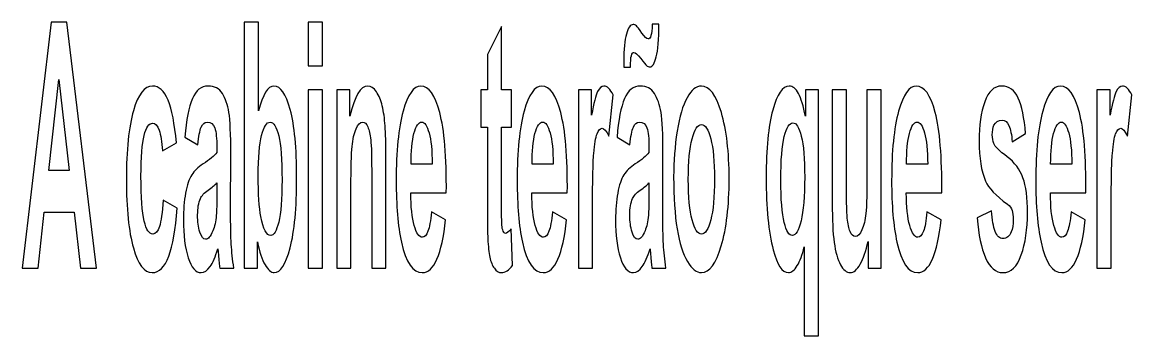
# Model space of a CAD drawing. Header units: millimetres. Extents: x -2444 to 3336, y -980 to 1690.
# Drawn here: x -1775 to -1515.6, y 401.3 to 474.7 of the extents above; entities that cross this region are included whole.
import ezdxf

# ---------------------------------------------------------------- set-up
doc = ezdxf.new("R2010")
doc.units = ezdxf.units.MM
doc.header["$MEASUREMENT"] = 0
doc.layers.add('Camada 1', color=7, linetype='Continuous')

msp = doc.modelspace()

# ---------------------------------------------------------------- linework, layer by layer
at = {"layer": 'Camada 1', "color": 242}
for points, knots in [([(-1757.599, 417.1101), (-1757.599, 417.1101), (-1761.3838, 417.1101), (-1761.3838, 417.1101), (-1761.3838, 417.1101), (-1761.3838, 417.1101), (-1762.8824, 430.2157), (-1762.8824, 430.2157), (-1762.8824, 430.2157), (-1762.8824, 430.2157), (-1769.8419, 430.2157), (-1769.8419, 430.2157), (-1769.8419, 430.2157), (-1769.8419, 430.2157), (-1771.2839, 417.1101), (-1771.2839, 417.1101), (-1771.2839, 417.1101), (-1771.2839, 417.1101), (-1775, 417.1101), (-1775, 417.1101), (-1775, 417.1101), (-1775, 417.1101), (-1768.2626, 474.6784), (-1768.2626, 474.6784), (-1768.2626, 474.6784), (-1768.2626, 474.6784), (-1764.5506, 474.6784), (-1764.5506, 474.6784), (-1764.5506, 474.6784), (-1764.5506, 474.6784), (-1757.599, 417.1101), (-1757.599, 417.1101)], [0, 0, 0, 0, 0.11111111, 0.11111111, 0.11111111, 0.11111111, 0.22222222, 0.22222222, 0.22222222, 0.22222222, 0.33333333, 0.33333333, 0.33333333, 0.33333333, 0.44444444, 0.44444444, 0.44444444, 0.44444444, 0.55555556, 0.55555556, 0.55555556, 0.55555556, 0.66666667, 0.66666667, 0.66666667, 0.66666667, 0.77777778, 0.77777778, 0.77777778, 0.77777778, 1, 1, 1, 1]), ([(-1723.1081, 417.1101), (-1723.1081, 417.1101), (-1723.1081, 474.6784), (-1723.1081, 474.6784), (-1723.1081, 474.6784), (-1723.1081, 474.6784), (-1719.7879, 474.6784), (-1719.7879, 474.6784), (-1719.7879, 474.6784), (-1719.7879, 474.6784), (-1719.7879, 453.9077), (-1719.7879, 453.9077), (-1719.7879, 453.9077), (-1718.7619, 457.7804), (-1717.5501, 459.7235), (-1716.1445, 459.7235), (-1716.1445, 459.7235), (-1714.6136, 459.7235), (-1713.3494, 457.8876), (-1712.3476, 454.2025), (-1712.3476, 454.2025), (-1711.3459, 450.5174), (-1710.845, 445.2242), (-1710.845, 438.323), (-1710.845, 438.323), (-1710.845, 431.194), (-1711.354, 425.6998), (-1712.3759, 421.8405), (-1712.3759, 421.8405), (-1713.3978, 417.9945), (-1714.6419, 416.0649), (-1716.1001, 416.0649), (-1716.1001, 416.0649), (-1716.8191, 416.0649), (-1717.5259, 416.6813), (-1718.2247, 417.9007), (-1718.2247, 417.9007), (-1718.9235, 419.1336), (-1719.5253, 420.9024), (-1720.0302, 423.2341), (-1720.0302, 423.2341), (-1720.0302, 423.2341), (-1720.0302, 417.1101), (-1720.0302, 417.1101), (-1720.0302, 417.1101), (-1720.0302, 417.1101), (-1723.1081, 417.1101), (-1723.1081, 417.1101)], [0, 0, 0, 0, 0.07692308, 0.07692308, 0.07692308, 0.07692308, 0.15384615, 0.15384615, 0.15384615, 0.15384615, 0.23076923, 0.23076923, 0.23076923, 0.23076923, 0.30769231, 0.30769231, 0.30769231, 0.30769231, 0.38461538, 0.38461538, 0.38461538, 0.38461538, 0.46153846, 0.46153846, 0.46153846, 0.46153846, 0.53846154, 0.53846154, 0.53846154, 0.53846154, 0.61538462, 0.61538462, 0.61538462, 0.61538462, 0.69230769, 0.69230769, 0.69230769, 0.69230769, 0.76923077, 0.76923077, 0.76923077, 0.76923077, 0.84615385, 0.84615385, 0.84615385, 0.84615385, 1, 1, 1, 1]), ([(-1708.1589, 464.4672), (-1708.1589, 464.4672), (-1708.1589, 474.6784), (-1708.1589, 474.6784), (-1708.1589, 474.6784), (-1708.1589, 474.6784), (-1704.8387, 474.6784), (-1704.8387, 474.6784), (-1704.8387, 474.6784), (-1704.8387, 474.6784), (-1704.8387, 464.4672), (-1704.8387, 464.4672), (-1704.8387, 464.4672), (-1704.8387, 464.4672), (-1708.1589, 464.4672), (-1708.1589, 464.4672)], [0, 0, 0, 0, 0.2, 0.2, 0.2, 0.2, 0.4, 0.4, 0.4, 0.4, 0.6, 0.6, 0.6, 0.6, 1, 1, 1, 1]), ([(-1660.6658, 458.839), (-1660.6658, 458.839), (-1660.6658, 450.0752), (-1660.6658, 450.0752), (-1660.6658, 450.0752), (-1660.6658, 450.0752), (-1662.9439, 450.0752), (-1662.9439, 450.0752), (-1662.9439, 450.0752), (-1662.9439, 450.0752), (-1662.9439, 433.1772), (-1662.9439, 433.1772), (-1662.9439, 433.1772), (-1662.9439, 429.7467), (-1662.9237, 427.75), (-1662.8792, 427.1872), (-1662.8792, 427.1872), (-1662.8348, 426.6244), (-1662.7379, 426.1554), (-1662.5803, 425.7802), (-1662.5803, 425.7802), (-1662.4269, 425.4184), (-1662.2411, 425.2308), (-1662.0189, 425.2308), (-1662.0189, 425.2308), (-1661.7079, 425.2308), (-1661.2636, 425.5792), (-1660.6779, 426.2894), (-1660.6779, 426.2894), (-1660.6779, 426.2894), (-1660.3992, 417.7131), (-1660.3992, 417.7131), (-1660.3992, 417.7131), (-1661.1707, 416.6143), (-1662.0431, 416.0649), (-1663.0206, 416.0649), (-1663.0206, 416.0649), (-1663.6184, 416.0649), (-1664.1557, 416.3999), (-1664.6363, 417.0699), (-1664.6363, 417.0699), (-1665.117, 417.7399), (-1665.4684, 418.6109), (-1665.6905, 419.6696), (-1665.6905, 419.6696), (-1665.9168, 420.7416), (-1666.0702, 422.1755), (-1666.1591, 423.9979), (-1666.1591, 423.9979), (-1666.2278, 425.2844), (-1666.2641, 427.884), (-1666.2641, 431.8104), (-1666.2641, 431.8104), (-1666.2641, 431.8104), (-1666.2641, 450.0752), (-1666.2641, 450.0752), (-1666.2641, 450.0752), (-1666.2641, 450.0752), (-1667.791, 450.0752), (-1667.791, 450.0752), (-1667.791, 450.0752), (-1667.791, 450.0752), (-1667.791, 458.839), (-1667.791, 458.839), (-1667.791, 458.839), (-1667.791, 458.839), (-1666.2641, 458.839), (-1666.2641, 458.839), (-1666.2641, 458.839), (-1666.2641, 458.839), (-1666.2641, 467.1205), (-1666.2641, 467.1205), (-1666.2641, 467.1205), (-1666.2641, 467.1205), (-1662.9439, 473.6331), (-1662.9439, 473.6331), (-1662.9439, 473.6331), (-1662.9439, 473.6331), (-1662.9439, 458.839), (-1662.9439, 458.839), (-1662.9439, 458.839), (-1662.9439, 458.839), (-1660.6658, 458.839), (-1660.6658, 458.839)], [0, 0, 0, 0, 0.04545455, 0.04545455, 0.04545455, 0.04545455, 0.09090909, 0.09090909, 0.09090909, 0.09090909, 0.13636364, 0.13636364, 0.13636364, 0.13636364, 0.18181818, 0.18181818, 0.18181818, 0.18181818, 0.22727273, 0.22727273, 0.22727273, 0.22727273, 0.27272727, 0.27272727, 0.27272727, 0.27272727, 0.31818182, 0.31818182, 0.31818182, 0.31818182, 0.36363636, 0.36363636, 0.36363636, 0.36363636, 0.40909091, 0.40909091, 0.40909091, 0.40909091, 0.45454545, 0.45454545, 0.45454545, 0.45454545, 0.5, 0.5, 0.5, 0.5, 0.54545455, 0.54545455, 0.54545455, 0.54545455, 0.59090909, 0.59090909, 0.59090909, 0.59090909, 0.63636364, 0.63636364, 0.63636364, 0.63636364, 0.68181818, 0.68181818, 0.68181818, 0.68181818, 0.72727273, 0.72727273, 0.72727273, 0.72727273, 0.77272727, 0.77272727, 0.77272727, 0.77272727, 0.81818182, 0.81818182, 0.81818182, 0.81818182, 0.86363636, 0.86363636, 0.86363636, 0.86363636, 0.90909091, 0.90909091, 0.90909091, 0.90909091, 1, 1, 1, 1]), ([(-1632.8355, 464.1456), (-1632.8355, 464.1456), (-1634.3623, 464.1456), (-1634.3623, 464.1456), (-1634.3623, 464.1456), (-1634.3704, 464.7486), (-1634.3744, 465.2177), (-1634.3744, 465.5527), (-1634.3744, 465.5527), (-1634.3744, 468.2998), (-1634.1725, 470.417), (-1633.7685, 471.8911), (-1633.7685, 471.8911), (-1633.3687, 473.3785), (-1632.8476, 474.1155), (-1632.2175, 474.1155), (-1632.2175, 474.1155), (-1631.9388, 474.1155), (-1631.6843, 474.0217), (-1631.446, 473.8207), (-1631.446, 473.8207), (-1631.2077, 473.6197), (-1630.7755, 473.0569), (-1630.1494, 472.1323), (-1630.1494, 472.1323), (-1629.5193, 471.2076), (-1629.0305, 470.7386), (-1628.6711, 470.7386), (-1628.6711, 470.7386), (-1628.4206, 470.7386), (-1628.2106, 471.0066), (-1628.0409, 471.5293), (-1628.0409, 471.5293), (-1627.8673, 472.0653), (-1627.7622, 472.9497), (-1627.7138, 474.1959), (-1627.7138, 474.1959), (-1627.7138, 474.1959), (-1626.1869, 474.1959), (-1626.1869, 474.1959), (-1626.1869, 474.1959), (-1626.195, 470.618), (-1626.3929, 468.0719), (-1626.7807, 466.5309), (-1626.7807, 466.5309), (-1627.1725, 464.9898), (-1627.6734, 464.226), (-1628.2873, 464.226), (-1628.2873, 464.226), (-1628.558, 464.226), (-1628.8205, 464.3198), (-1629.079, 464.5074), (-1629.079, 464.5074), (-1629.2608, 464.6682), (-1629.7132, 465.2311), (-1630.4362, 466.1825), (-1630.4362, 466.1825), (-1631.1633, 467.1339), (-1631.6884, 467.6029), (-1632.0196, 467.6029), (-1632.0196, 467.6029), (-1632.2741, 467.6029), (-1632.4679, 467.3483), (-1632.6093, 466.8257), (-1632.6093, 466.8257), (-1632.7547, 466.3165), (-1632.8274, 465.4187), (-1632.8355, 464.1456)], [0, 0, 0, 0, 0.05555556, 0.05555556, 0.05555556, 0.05555556, 0.11111111, 0.11111111, 0.11111111, 0.11111111, 0.16666667, 0.16666667, 0.16666667, 0.16666667, 0.22222222, 0.22222222, 0.22222222, 0.22222222, 0.27777778, 0.27777778, 0.27777778, 0.27777778, 0.33333333, 0.33333333, 0.33333333, 0.33333333, 0.38888889, 0.38888889, 0.38888889, 0.38888889, 0.44444444, 0.44444444, 0.44444444, 0.44444444, 0.5, 0.5, 0.5, 0.5, 0.55555556, 0.55555556, 0.55555556, 0.55555556, 0.61111111, 0.61111111, 0.61111111, 0.61111111, 0.66666667, 0.66666667, 0.66666667, 0.66666667, 0.72222222, 0.72222222, 0.72222222, 0.72222222, 0.77777778, 0.77777778, 0.77777778, 0.77777778, 0.83333333, 0.83333333, 0.83333333, 0.83333333, 0.88888889, 0.88888889, 0.88888889, 0.88888889, 1, 1, 1, 1]), ([(-1764.0214, 439.9444), (-1764.0214, 439.9444), (-1766.4328, 461.2511), (-1766.4328, 461.2511), (-1766.4328, 461.2511), (-1766.4328, 461.2511), (-1768.7756, 439.9444), (-1768.7756, 439.9444), (-1768.7756, 439.9444), (-1768.7756, 439.9444), (-1764.0214, 439.9444), (-1764.0214, 439.9444)], [0, 0, 0, 0, 0.25, 0.25, 0.25, 0.25, 0.5, 0.5, 0.5, 0.5, 1, 1, 1, 1]), ([(-1738.9661, 446.457), (-1738.9661, 446.457), (-1742.2379, 444.5274), (-1742.2379, 444.5274), (-1742.2379, 444.5274), (-1742.3469, 446.6849), (-1742.5974, 448.3063), (-1742.9892, 449.4051), (-1742.9892, 449.4051), (-1743.381, 450.4906), (-1743.8859, 451.04), (-1744.5079, 451.04), (-1744.5079, 451.04), (-1745.3359, 451.04), (-1745.9984, 450.0886), (-1746.4912, 448.1857), (-1746.4912, 448.1857), (-1746.984, 446.2828), (-1747.2303, 443.1069), (-1747.2303, 438.6446), (-1747.2303, 438.6446), (-1747.2303, 433.6864), (-1746.9799, 430.1889), (-1746.479, 428.1387), (-1746.479, 428.1387), (-1745.9782, 426.0884), (-1745.3077, 425.07), (-1744.4675, 425.07), (-1744.4675, 425.07), (-1743.8374, 425.07), (-1743.3204, 425.673), (-1742.9205, 426.8656), (-1742.9205, 426.8656), (-1742.5166, 428.0583), (-1742.2338, 430.1085), (-1742.0682, 433.0298), (-1742.0682, 433.0298), (-1742.0682, 433.0298), (-1738.7964, 431.1806), (-1738.7964, 431.1806), (-1738.7964, 431.1806), (-1739.1358, 426.1956), (-1739.7861, 422.4301), (-1740.7474, 419.884), (-1740.7474, 419.884), (-1741.7087, 417.3379), (-1742.9973, 416.0649), (-1744.617, 416.0649), (-1744.617, 416.0649), (-1746.4508, 416.0649), (-1747.917, 417.9945), (-1749.0076, 421.8405), (-1749.0076, 421.8405), (-1750.1022, 425.6998), (-1750.6475, 431.0332), (-1750.6475, 437.854), (-1750.6475, 437.854), (-1750.6475, 444.7552), (-1750.0982, 450.1154), (-1749.0036, 453.9613), (-1749.0036, 453.9613), (-1747.9089, 457.8072), (-1746.4265, 459.7235), (-1744.5564, 459.7235), (-1744.5564, 459.7235), (-1743.0296, 459.7235), (-1741.8137, 458.6246), (-1740.909, 456.4404), (-1740.909, 456.4404), (-1740.0082, 454.2561), (-1739.3619, 450.9328), (-1738.9661, 446.457)], [0, 0, 0, 0, 0.05263158, 0.05263158, 0.05263158, 0.05263158, 0.10526316, 0.10526316, 0.10526316, 0.10526316, 0.15789474, 0.15789474, 0.15789474, 0.15789474, 0.21052632, 0.21052632, 0.21052632, 0.21052632, 0.26315789, 0.26315789, 0.26315789, 0.26315789, 0.31578947, 0.31578947, 0.31578947, 0.31578947, 0.36842105, 0.36842105, 0.36842105, 0.36842105, 0.42105263, 0.42105263, 0.42105263, 0.42105263, 0.47368421, 0.47368421, 0.47368421, 0.47368421, 0.52631579, 0.52631579, 0.52631579, 0.52631579, 0.57894737, 0.57894737, 0.57894737, 0.57894737, 0.63157895, 0.63157895, 0.63157895, 0.63157895, 0.68421053, 0.68421053, 0.68421053, 0.68421053, 0.73684211, 0.73684211, 0.73684211, 0.73684211, 0.78947368, 0.78947368, 0.78947368, 0.78947368, 0.84210526, 0.84210526, 0.84210526, 0.84210526, 0.89473684, 0.89473684, 0.89473684, 0.89473684, 1, 1, 1, 1]), ([(-1733.9696, 445.9746), (-1733.9696, 445.9746), (-1736.9748, 447.7435), (-1736.9748, 447.7435), (-1736.9748, 447.7435), (-1736.6355, 451.8172), (-1736.0498, 454.8323), (-1735.2218, 456.7888), (-1735.2218, 456.7888), (-1734.3937, 458.7452), (-1733.1618, 459.7235), (-1731.5299, 459.7235), (-1731.5299, 459.7235), (-1730.0475, 459.7235), (-1728.9408, 459.1473), (-1728.2137, 457.9814), (-1728.2137, 457.9814), (-1727.4907, 456.8156), (-1726.9777, 455.3415), (-1726.6828, 453.5459), (-1726.6828, 453.5459), (-1726.388, 451.7502), (-1726.2385, 448.4671), (-1726.2385, 443.6698), (-1726.2385, 443.6698), (-1726.2385, 443.6698), (-1726.287, 430.8053), (-1726.287, 430.8053), (-1726.287, 430.8053), (-1726.287, 427.147), (-1726.2345, 424.4401), (-1726.1294, 422.6981), (-1726.1294, 422.6981), (-1726.0244, 420.956), (-1725.8265, 419.0934), (-1725.5357, 417.1101), (-1725.5357, 417.1101), (-1725.5357, 417.1101), (-1728.8317, 417.1101), (-1728.8317, 417.1101), (-1728.8317, 417.1101), (-1728.9165, 417.8337), (-1729.0256, 418.9058), (-1729.1508, 420.3262), (-1729.1508, 420.3262), (-1729.2033, 420.9828), (-1729.2437, 421.4116), (-1729.2679, 421.6126), (-1729.2679, 421.6126), (-1729.8334, 419.7634), (-1730.4393, 418.3831), (-1731.0856, 417.4585), (-1731.0856, 417.4585), (-1731.7319, 416.5339), (-1732.4185, 416.0649), (-1733.1496, 416.0649), (-1733.1496, 416.0649), (-1734.4381, 416.0649), (-1735.456, 417.2307), (-1736.1992, 419.5624), (-1736.1992, 419.5624), (-1736.9425, 421.8807), (-1737.3141, 424.8287), (-1737.3141, 428.3933), (-1737.3141, 428.3933), (-1737.3141, 430.7383), (-1737.1444, 432.8422), (-1736.8051, 434.6915), (-1736.8051, 434.6915), (-1736.4658, 436.5273), (-1735.9933, 437.9478), (-1735.3793, 438.926), (-1735.3793, 438.926), (-1734.7693, 439.9042), (-1733.8888, 440.7619), (-1732.7376, 441.4989), (-1732.7376, 441.4989), (-1731.1865, 442.4637), (-1730.1081, 443.3749), (-1729.5103, 444.2058), (-1729.5103, 444.2058), (-1729.5103, 444.2058), (-1729.5103, 445.318), (-1729.5103, 445.318), (-1729.5103, 445.318), (-1729.5103, 447.4621), (-1729.6678, 448.9897), (-1729.9829, 449.9144), (-1729.9829, 449.9144), (-1730.302, 450.8256), (-1730.8998, 451.2812), (-1731.7763, 451.2812), (-1731.7763, 451.2812), (-1732.3701, 451.2812), (-1732.8305, 450.8926), (-1733.1618, 450.102), (-1733.1618, 450.102), (-1733.497, 449.3247), (-1733.7636, 447.9445), (-1733.9696, 445.9746)], [0, 0, 0, 0, 0.03846154, 0.03846154, 0.03846154, 0.03846154, 0.07692308, 0.07692308, 0.07692308, 0.07692308, 0.11538462, 0.11538462, 0.11538462, 0.11538462, 0.15384615, 0.15384615, 0.15384615, 0.15384615, 0.19230769, 0.19230769, 0.19230769, 0.19230769, 0.23076923, 0.23076923, 0.23076923, 0.23076923, 0.26923077, 0.26923077, 0.26923077, 0.26923077, 0.30769231, 0.30769231, 0.30769231, 0.30769231, 0.34615385, 0.34615385, 0.34615385, 0.34615385, 0.38461538, 0.38461538, 0.38461538, 0.38461538, 0.42307692, 0.42307692, 0.42307692, 0.42307692, 0.46153846, 0.46153846, 0.46153846, 0.46153846, 0.5, 0.5, 0.5, 0.5, 0.53846154, 0.53846154, 0.53846154, 0.53846154, 0.57692308, 0.57692308, 0.57692308, 0.57692308, 0.61538462, 0.61538462, 0.61538462, 0.61538462, 0.65384615, 0.65384615, 0.65384615, 0.65384615, 0.69230769, 0.69230769, 0.69230769, 0.69230769, 0.73076923, 0.73076923, 0.73076923, 0.73076923, 0.76923077, 0.76923077, 0.76923077, 0.76923077, 0.80769231, 0.80769231, 0.80769231, 0.80769231, 0.84615385, 0.84615385, 0.84615385, 0.84615385, 0.88461538, 0.88461538, 0.88461538, 0.88461538, 0.92307692, 0.92307692, 0.92307692, 0.92307692, 1, 1, 1, 1]), ([(-1689.9865, 417.1101), (-1689.9865, 417.1101), (-1693.3067, 417.1101), (-1693.3067, 417.1101), (-1693.3067, 417.1101), (-1693.3067, 417.1101), (-1693.3067, 438.3766), (-1693.3067, 438.3766), (-1693.3067, 438.3766), (-1693.3067, 442.8791), (-1693.3794, 445.787), (-1693.5208, 447.1003), (-1693.5208, 447.1003), (-1693.6662, 448.4269), (-1693.8964, 449.4453), (-1694.2196, 450.1824), (-1694.2196, 450.1824), (-1694.5427, 450.9194), (-1694.9305, 451.2812), (-1695.3829, 451.2812), (-1695.3829, 451.2812), (-1695.9645, 451.2812), (-1696.4856, 450.7586), (-1696.9461, 449.7134), (-1696.9461, 449.7134), (-1697.4106, 448.6681), (-1697.7256, 447.2745), (-1697.8953, 445.5592), (-1697.8953, 445.5592), (-1698.069, 443.8306), (-1698.1538, 440.6413), (-1698.1538, 435.9779), (-1698.1538, 435.9779), (-1698.1538, 435.9779), (-1698.1538, 417.1101), (-1698.1538, 417.1101), (-1698.1538, 417.1101), (-1698.1538, 417.1101), (-1701.474, 417.1101), (-1701.474, 417.1101), (-1701.474, 417.1101), (-1701.474, 417.1101), (-1701.474, 458.839), (-1701.474, 458.839), (-1701.474, 458.839), (-1701.474, 458.839), (-1698.3961, 458.839), (-1698.3961, 458.839), (-1698.3961, 458.839), (-1698.3961, 458.839), (-1698.3961, 452.7151), (-1698.3961, 452.7151), (-1698.3961, 452.7151), (-1697.2934, 457.3918), (-1695.908, 459.7235), (-1694.2317, 459.7235), (-1694.2317, 459.7235), (-1693.4966, 459.7235), (-1692.822, 459.2813), (-1692.2121, 458.4102), (-1692.2121, 458.4102), (-1691.5981, 457.5258), (-1691.1377, 456.4136), (-1690.8266, 455.0601), (-1690.8266, 455.0601), (-1690.5116, 453.6933), (-1690.2935, 452.1522), (-1690.1723, 450.4236), (-1690.1723, 450.4236), (-1690.0471, 448.6949), (-1689.9865, 446.2292), (-1689.9865, 443.0131), (-1689.9865, 443.0131), (-1689.9865, 443.0131), (-1689.9865, 417.1101), (-1689.9865, 417.1101)], [0, 0, 0, 0, 0.05, 0.05, 0.05, 0.05, 0.1, 0.1, 0.1, 0.1, 0.15, 0.15, 0.15, 0.15, 0.2, 0.2, 0.2, 0.2, 0.25, 0.25, 0.25, 0.25, 0.3, 0.3, 0.3, 0.3, 0.35, 0.35, 0.35, 0.35, 0.4, 0.4, 0.4, 0.4, 0.45, 0.45, 0.45, 0.45, 0.5, 0.5, 0.5, 0.5, 0.55, 0.55, 0.55, 0.55, 0.6, 0.6, 0.6, 0.6, 0.65, 0.65, 0.65, 0.65, 0.7, 0.7, 0.7, 0.7, 0.75, 0.75, 0.75, 0.75, 0.8, 0.8, 0.8, 0.8, 0.85, 0.85, 0.85, 0.85, 0.9, 0.9, 0.9, 0.9, 1, 1, 1, 1]), ([(-1679.3512, 430.2961), (-1679.3512, 430.2961), (-1676.031, 428.4469), (-1676.031, 428.4469), (-1676.031, 428.4469), (-1676.4551, 424.4133), (-1677.1296, 421.3446), (-1678.0465, 419.2274), (-1678.0465, 419.2274), (-1678.9675, 417.1235), (-1680.1186, 416.0649), (-1681.496, 416.0649), (-1681.496, 416.0649), (-1683.6812, 416.0649), (-1685.301, 418.4367), (-1686.3471, 423.1805), (-1686.3471, 423.1805), (-1687.1752, 426.9862), (-1687.5912, 431.7836), (-1687.5912, 437.586), (-1687.5912, 437.586), (-1687.5912, 444.5006), (-1687.0459, 449.9278), (-1685.9594, 453.8407), (-1685.9594, 453.8407), (-1684.8728, 457.767), (-1683.4954, 459.7235), (-1681.8313, 459.7235), (-1681.8313, 459.7235), (-1679.9652, 459.7235), (-1678.4908, 457.6732), (-1677.4083, 453.5727), (-1677.4083, 453.5727), (-1676.3298, 449.4721), (-1675.8128, 443.1873), (-1675.8613, 434.7183), (-1675.8613, 434.7183), (-1675.8613, 434.7183), (-1684.174, 434.7183), (-1684.174, 434.7183), (-1684.174, 434.7183), (-1684.1498, 431.4486), (-1683.8832, 428.9025), (-1683.3702, 427.08), (-1683.3702, 427.08), (-1682.8613, 425.2576), (-1682.2231, 424.3463), (-1681.4637, 424.3463), (-1681.4637, 424.3463), (-1680.9426, 424.3463), (-1680.5064, 424.8153), (-1680.155, 425.7534), (-1680.155, 425.7534), (-1679.7996, 426.6914), (-1679.533, 428.2057), (-1679.3512, 430.2961)], [0, 0, 0, 0, 0.06666667, 0.06666667, 0.06666667, 0.06666667, 0.13333333, 0.13333333, 0.13333333, 0.13333333, 0.2, 0.2, 0.2, 0.2, 0.26666667, 0.26666667, 0.26666667, 0.26666667, 0.33333333, 0.33333333, 0.33333333, 0.33333333, 0.4, 0.4, 0.4, 0.4, 0.46666667, 0.46666667, 0.46666667, 0.46666667, 0.53333333, 0.53333333, 0.53333333, 0.53333333, 0.6, 0.6, 0.6, 0.6, 0.66666667, 0.66666667, 0.66666667, 0.66666667, 0.73333333, 0.73333333, 0.73333333, 0.73333333, 0.8, 0.8, 0.8, 0.8, 0.86666667, 0.86666667, 0.86666667, 0.86666667, 1, 1, 1, 1]), ([(-1651.0685, 430.2961), (-1651.0685, 430.2961), (-1647.7483, 428.4469), (-1647.7483, 428.4469), (-1647.7483, 428.4469), (-1648.1724, 424.4133), (-1648.847, 421.3446), (-1649.7639, 419.2274), (-1649.7639, 419.2274), (-1650.6848, 417.1235), (-1651.836, 416.0649), (-1653.2134, 416.0649), (-1653.2134, 416.0649), (-1655.3986, 416.0649), (-1657.0183, 418.4367), (-1658.0645, 423.1805), (-1658.0645, 423.1805), (-1658.8925, 426.9862), (-1659.3086, 431.7836), (-1659.3086, 437.586), (-1659.3086, 437.586), (-1659.3086, 444.5006), (-1658.7633, 449.9278), (-1657.6767, 453.8407), (-1657.6767, 453.8407), (-1656.5902, 457.767), (-1655.2128, 459.7235), (-1653.5486, 459.7235), (-1653.5486, 459.7235), (-1651.6825, 459.7235), (-1650.2082, 457.6732), (-1649.1257, 453.5727), (-1649.1257, 453.5727), (-1648.0472, 449.4721), (-1647.5302, 443.1873), (-1647.5787, 434.7183), (-1647.5787, 434.7183), (-1647.5787, 434.7183), (-1655.8914, 434.7183), (-1655.8914, 434.7183), (-1655.8914, 434.7183), (-1655.8671, 431.4486), (-1655.6006, 428.9025), (-1655.0876, 427.08), (-1655.0876, 427.08), (-1654.5786, 425.2576), (-1653.9404, 424.3463), (-1653.1811, 424.3463), (-1653.1811, 424.3463), (-1652.66, 424.3463), (-1652.2238, 424.8153), (-1651.8723, 425.7534), (-1651.8723, 425.7534), (-1651.5169, 426.6914), (-1651.2503, 428.2057), (-1651.0685, 430.2961)], [0, 0, 0, 0, 0.06666667, 0.06666667, 0.06666667, 0.06666667, 0.13333333, 0.13333333, 0.13333333, 0.13333333, 0.2, 0.2, 0.2, 0.2, 0.26666667, 0.26666667, 0.26666667, 0.26666667, 0.33333333, 0.33333333, 0.33333333, 0.33333333, 0.4, 0.4, 0.4, 0.4, 0.46666667, 0.46666667, 0.46666667, 0.46666667, 0.53333333, 0.53333333, 0.53333333, 0.53333333, 0.6, 0.6, 0.6, 0.6, 0.66666667, 0.66666667, 0.66666667, 0.66666667, 0.73333333, 0.73333333, 0.73333333, 0.73333333, 0.8, 0.8, 0.8, 0.8, 0.86666667, 0.86666667, 0.86666667, 0.86666667, 1, 1, 1, 1]), ([(-1641.6854, 417.1101), (-1641.6854, 417.1101), (-1645.0057, 417.1101), (-1645.0057, 417.1101), (-1645.0057, 417.1101), (-1645.0057, 417.1101), (-1645.0057, 458.839), (-1645.0057, 458.839), (-1645.0057, 458.839), (-1645.0057, 458.839), (-1641.9278, 458.839), (-1641.9278, 458.839), (-1641.9278, 458.839), (-1641.9278, 458.839), (-1641.9278, 452.9161), (-1641.9278, 452.9161), (-1641.9278, 452.9161), (-1641.3986, 455.7167), (-1640.922, 457.5526), (-1640.4979, 458.4236), (-1640.4979, 458.4236), (-1640.0738, 459.2947), (-1639.5931, 459.7235), (-1639.0559, 459.7235), (-1639.0559, 459.7235), (-1638.2965, 459.7235), (-1637.5654, 459.0267), (-1636.8626, 457.6464), (-1636.8626, 457.6464), (-1636.8626, 457.6464), (-1637.8926, 448.0249), (-1637.8926, 448.0249), (-1637.8926, 448.0249), (-1638.4541, 449.2309), (-1638.9751, 449.834), (-1639.4558, 449.834), (-1639.4558, 449.834), (-1639.9243, 449.834), (-1640.3202, 449.4051), (-1640.6433, 448.5609), (-1640.6433, 448.5609), (-1640.9665, 447.7033), (-1641.2209, 446.1756), (-1641.4067, 443.9512), (-1641.4067, 443.9512), (-1641.5925, 441.7267), (-1641.6854, 437.0633), (-1641.6854, 429.9745), (-1641.6854, 429.9745), (-1641.6854, 429.9745), (-1641.6854, 417.1101), (-1641.6854, 417.1101)], [0, 0, 0, 0, 0.07142857, 0.07142857, 0.07142857, 0.07142857, 0.14285714, 0.14285714, 0.14285714, 0.14285714, 0.21428571, 0.21428571, 0.21428571, 0.21428571, 0.28571429, 0.28571429, 0.28571429, 0.28571429, 0.35714286, 0.35714286, 0.35714286, 0.35714286, 0.42857143, 0.42857143, 0.42857143, 0.42857143, 0.5, 0.5, 0.5, 0.5, 0.57142857, 0.57142857, 0.57142857, 0.57142857, 0.64285714, 0.64285714, 0.64285714, 0.64285714, 0.71428571, 0.71428571, 0.71428571, 0.71428571, 0.78571429, 0.78571429, 0.78571429, 0.78571429, 0.85714286, 0.85714286, 0.85714286, 0.85714286, 1, 1, 1, 1]), ([(-1632.9567, 445.9746), (-1632.9567, 445.9746), (-1635.9619, 447.7435), (-1635.9619, 447.7435), (-1635.9619, 447.7435), (-1635.6226, 451.8172), (-1635.0369, 454.8323), (-1634.2088, 456.7888), (-1634.2088, 456.7888), (-1633.3808, 458.7452), (-1632.1488, 459.7235), (-1630.517, 459.7235), (-1630.517, 459.7235), (-1629.0346, 459.7235), (-1627.9278, 459.1473), (-1627.2008, 457.9814), (-1627.2008, 457.9814), (-1626.4778, 456.8156), (-1625.9648, 455.3415), (-1625.6699, 453.5459), (-1625.6699, 453.5459), (-1625.375, 451.7502), (-1625.2256, 448.4671), (-1625.2256, 443.6698), (-1625.2256, 443.6698), (-1625.2256, 443.6698), (-1625.2741, 430.8053), (-1625.2741, 430.8053), (-1625.2741, 430.8053), (-1625.2741, 427.147), (-1625.2216, 424.4401), (-1625.1165, 422.6981), (-1625.1165, 422.6981), (-1625.0115, 420.956), (-1624.8136, 419.0934), (-1624.5228, 417.1101), (-1624.5228, 417.1101), (-1624.5228, 417.1101), (-1627.8188, 417.1101), (-1627.8188, 417.1101), (-1627.8188, 417.1101), (-1627.9036, 417.8337), (-1628.0127, 418.9058), (-1628.1379, 420.3262), (-1628.1379, 420.3262), (-1628.1904, 420.9828), (-1628.2308, 421.4116), (-1628.255, 421.6126), (-1628.255, 421.6126), (-1628.8205, 419.7634), (-1629.4264, 418.3831), (-1630.0727, 417.4585), (-1630.0727, 417.4585), (-1630.7189, 416.5339), (-1631.4056, 416.0649), (-1632.1367, 416.0649), (-1632.1367, 416.0649), (-1633.4252, 416.0649), (-1634.4431, 417.2307), (-1635.1863, 419.5624), (-1635.1863, 419.5624), (-1635.9296, 421.8807), (-1636.3012, 424.8287), (-1636.3012, 428.3933), (-1636.3012, 428.3933), (-1636.3012, 430.7383), (-1636.1315, 432.8422), (-1635.7922, 434.6915), (-1635.7922, 434.6915), (-1635.4529, 436.5273), (-1634.9803, 437.9478), (-1634.3664, 438.926), (-1634.3664, 438.926), (-1633.7564, 439.9042), (-1632.8759, 440.7619), (-1631.7247, 441.4989), (-1631.7247, 441.4989), (-1630.1736, 442.4637), (-1629.0952, 443.3749), (-1628.4974, 444.2058), (-1628.4974, 444.2058), (-1628.4974, 444.2058), (-1628.4974, 445.318), (-1628.4974, 445.318), (-1628.4974, 445.318), (-1628.4974, 447.4621), (-1628.6549, 448.9897), (-1628.97, 449.9144), (-1628.97, 449.9144), (-1629.2891, 450.8256), (-1629.8869, 451.2812), (-1630.7634, 451.2812), (-1630.7634, 451.2812), (-1631.3571, 451.2812), (-1631.8176, 450.8926), (-1632.1488, 450.102), (-1632.1488, 450.102), (-1632.4841, 449.3247), (-1632.7507, 447.9445), (-1632.9567, 445.9746)], [0, 0, 0, 0, 0.03846154, 0.03846154, 0.03846154, 0.03846154, 0.07692308, 0.07692308, 0.07692308, 0.07692308, 0.11538462, 0.11538462, 0.11538462, 0.11538462, 0.15384615, 0.15384615, 0.15384615, 0.15384615, 0.19230769, 0.19230769, 0.19230769, 0.19230769, 0.23076923, 0.23076923, 0.23076923, 0.23076923, 0.26923077, 0.26923077, 0.26923077, 0.26923077, 0.30769231, 0.30769231, 0.30769231, 0.30769231, 0.34615385, 0.34615385, 0.34615385, 0.34615385, 0.38461538, 0.38461538, 0.38461538, 0.38461538, 0.42307692, 0.42307692, 0.42307692, 0.42307692, 0.46153846, 0.46153846, 0.46153846, 0.46153846, 0.5, 0.5, 0.5, 0.5, 0.53846154, 0.53846154, 0.53846154, 0.53846154, 0.57692308, 0.57692308, 0.57692308, 0.57692308, 0.61538462, 0.61538462, 0.61538462, 0.61538462, 0.65384615, 0.65384615, 0.65384615, 0.65384615, 0.69230769, 0.69230769, 0.69230769, 0.69230769, 0.73076923, 0.73076923, 0.73076923, 0.73076923, 0.76923077, 0.76923077, 0.76923077, 0.76923077, 0.80769231, 0.80769231, 0.80769231, 0.80769231, 0.84615385, 0.84615385, 0.84615385, 0.84615385, 0.88461538, 0.88461538, 0.88461538, 0.88461538, 0.92307692, 0.92307692, 0.92307692, 0.92307692, 1, 1, 1, 1]), ([(-1622.7253, 438.4838), (-1622.7253, 442.1555), (-1622.4547, 445.7066), (-1621.9094, 449.1371), (-1621.9094, 449.1371), (-1621.3641, 452.581), (-1620.5926, 455.1941), (-1619.5949, 457.0032), (-1619.5949, 457.0032), (-1618.5973, 458.8122), (-1617.4864, 459.7235), (-1616.2545, 459.7235), (-1616.2545, 459.7235), (-1614.352, 459.7235), (-1612.7969, 457.6732), (-1611.5811, 453.5727), (-1611.5811, 453.5727), (-1610.3653, 449.4587), (-1609.7594, 444.2862), (-1609.7594, 438.0148), (-1609.7594, 438.0148), (-1609.7594, 431.6898), (-1610.3734, 426.4502), (-1611.5973, 422.2961), (-1611.5973, 422.2961), (-1612.8252, 418.1419), (-1614.3682, 416.0649), (-1616.2303, 416.0649), (-1616.2303, 416.0649), (-1617.3814, 416.0649), (-1618.4801, 416.9359), (-1619.5263, 418.6646), (-1619.5263, 418.6646), (-1620.5684, 420.3932), (-1621.3641, 422.9259), (-1621.9094, 426.276), (-1621.9094, 426.276), (-1622.4547, 429.6127), (-1622.7253, 433.6864), (-1622.7253, 438.4838)], [0, 0, 0, 0, 0.09090909, 0.09090909, 0.09090909, 0.09090909, 0.18181818, 0.18181818, 0.18181818, 0.18181818, 0.27272727, 0.27272727, 0.27272727, 0.27272727, 0.36363636, 0.36363636, 0.36363636, 0.36363636, 0.45454545, 0.45454545, 0.45454545, 0.45454545, 0.54545455, 0.54545455, 0.54545455, 0.54545455, 0.63636364, 0.63636364, 0.63636364, 0.63636364, 0.72727273, 0.72727273, 0.72727273, 0.72727273, 0.81818182, 0.81818182, 0.81818182, 0.81818182, 1, 1, 1, 1]), ([(-1592.1969, 401.2708), (-1592.1969, 401.2708), (-1592.1969, 422.1085), (-1592.1969, 422.1085), (-1592.1969, 422.1085), (-1592.6331, 420.2592), (-1593.1743, 418.7852), (-1593.8206, 417.6997), (-1593.8206, 417.6997), (-1594.471, 416.6143), (-1595.1698, 416.0649), (-1595.921, 416.0649), (-1595.921, 416.0649), (-1597.3509, 416.0649), (-1598.5304, 417.8471), (-1599.4554, 421.4116), (-1599.4554, 421.4116), (-1600.5459, 425.5792), (-1601.0912, 431.2342), (-1601.0912, 438.3632), (-1601.0912, 438.3632), (-1601.0912, 445.0768), (-1600.5783, 450.3164), (-1599.5563, 454.0819), (-1599.5563, 454.0819), (-1598.5304, 457.8474), (-1597.258, 459.7235), (-1595.7393, 459.7235), (-1595.7393, 459.7235), (-1594.8991, 459.7235), (-1594.1761, 459.1473), (-1593.5621, 457.9814), (-1593.5621, 457.9814), (-1592.9482, 456.829), (-1592.4029, 455.0601), (-1591.9303, 452.6749), (-1591.9303, 452.6749), (-1591.9303, 452.6749), (-1591.9303, 458.839), (-1591.9303, 458.839), (-1591.9303, 458.839), (-1591.9303, 458.839), (-1588.8766, 458.839), (-1588.8766, 458.839), (-1588.8766, 458.839), (-1588.8766, 458.839), (-1588.8766, 401.2708), (-1588.8766, 401.2708), (-1588.8766, 401.2708), (-1588.8766, 401.2708), (-1592.1969, 401.2708), (-1592.1969, 401.2708)], [0, 0, 0, 0, 0.07142857, 0.07142857, 0.07142857, 0.07142857, 0.14285714, 0.14285714, 0.14285714, 0.14285714, 0.21428571, 0.21428571, 0.21428571, 0.21428571, 0.28571429, 0.28571429, 0.28571429, 0.28571429, 0.35714286, 0.35714286, 0.35714286, 0.35714286, 0.42857143, 0.42857143, 0.42857143, 0.42857143, 0.5, 0.5, 0.5, 0.5, 0.57142857, 0.57142857, 0.57142857, 0.57142857, 0.64285714, 0.64285714, 0.64285714, 0.64285714, 0.71428571, 0.71428571, 0.71428571, 0.71428571, 0.78571429, 0.78571429, 0.78571429, 0.78571429, 0.85714286, 0.85714286, 0.85714286, 0.85714286, 1, 1, 1, 1]), ([(-1563.5345, 430.2961), (-1563.5345, 430.2961), (-1560.2143, 428.4469), (-1560.2143, 428.4469), (-1560.2143, 428.4469), (-1560.6384, 424.4133), (-1561.3129, 421.3446), (-1562.2298, 419.2274), (-1562.2298, 419.2274), (-1563.1508, 417.1235), (-1564.302, 416.0649), (-1565.6794, 416.0649), (-1565.6794, 416.0649), (-1567.8646, 416.0649), (-1569.4843, 418.4367), (-1570.5305, 423.1805), (-1570.5305, 423.1805), (-1571.3585, 426.9862), (-1571.7745, 431.7836), (-1571.7745, 437.586), (-1571.7745, 437.586), (-1571.7745, 444.5006), (-1571.2293, 449.9278), (-1570.1427, 453.8407), (-1570.1427, 453.8407), (-1569.0561, 457.767), (-1567.6788, 459.7235), (-1566.0146, 459.7235), (-1566.0146, 459.7235), (-1564.1485, 459.7235), (-1562.6741, 457.6732), (-1561.5916, 453.5727), (-1561.5916, 453.5727), (-1560.5132, 449.4721), (-1559.9962, 443.1873), (-1560.0446, 434.7183), (-1560.0446, 434.7183), (-1560.0446, 434.7183), (-1568.3574, 434.7183), (-1568.3574, 434.7183), (-1568.3574, 434.7183), (-1568.3331, 431.4486), (-1568.0665, 428.9025), (-1567.5536, 427.08), (-1567.5536, 427.08), (-1567.0446, 425.2576), (-1566.4064, 424.3463), (-1565.647, 424.3463), (-1565.647, 424.3463), (-1565.126, 424.3463), (-1564.6897, 424.8153), (-1564.3383, 425.7534), (-1564.3383, 425.7534), (-1563.9829, 426.6914), (-1563.7163, 428.2057), (-1563.5345, 430.2961)], [0, 0, 0, 0, 0.06666667, 0.06666667, 0.06666667, 0.06666667, 0.13333333, 0.13333333, 0.13333333, 0.13333333, 0.2, 0.2, 0.2, 0.2, 0.26666667, 0.26666667, 0.26666667, 0.26666667, 0.33333333, 0.33333333, 0.33333333, 0.33333333, 0.4, 0.4, 0.4, 0.4, 0.46666667, 0.46666667, 0.46666667, 0.46666667, 0.53333333, 0.53333333, 0.53333333, 0.53333333, 0.6, 0.6, 0.6, 0.6, 0.66666667, 0.66666667, 0.66666667, 0.66666667, 0.73333333, 0.73333333, 0.73333333, 0.73333333, 0.8, 0.8, 0.8, 0.8, 0.86666667, 0.86666667, 0.86666667, 0.86666667, 1, 1, 1, 1]), ([(-1551.7804, 428.8489), (-1551.7804, 428.8489), (-1548.4359, 430.5373), (-1548.4359, 430.5373), (-1548.4359, 430.5373), (-1548.2945, 428.4067), (-1548.0077, 426.7852), (-1547.5715, 425.6864), (-1547.5715, 425.6864), (-1547.1393, 424.5741), (-1546.5294, 424.0247), (-1545.7498, 424.0247), (-1545.7498, 424.0247), (-1544.8895, 424.0247), (-1544.2432, 424.5473), (-1543.807, 425.5926), (-1543.807, 425.5926), (-1543.5161, 426.3296), (-1543.3707, 427.3212), (-1543.3707, 428.5541), (-1543.3707, 428.5541), (-1543.3707, 429.3849), (-1543.4515, 430.0817), (-1543.609, 430.6311), (-1543.609, 430.6311), (-1543.7746, 431.1538), (-1544.1462, 431.6496), (-1544.7198, 432.0918), (-1544.7198, 432.0918), (-1547.4059, 434.0616), (-1549.1064, 435.8573), (-1549.8254, 437.4788), (-1549.8254, 437.4788), (-1550.8231, 439.7434), (-1551.3199, 442.8791), (-1551.3199, 446.8859), (-1551.3199, 446.8859), (-1551.3199, 450.5174), (-1550.8877, 453.5593), (-1550.0274, 456.025), (-1550.0274, 456.025), (-1549.167, 458.4906), (-1547.8341, 459.7235), (-1546.0285, 459.7235), (-1546.0285, 459.7235), (-1544.3078, 459.7235), (-1543.0274, 458.7854), (-1542.1913, 456.9228), (-1542.1913, 456.9228), (-1541.3551, 455.0467), (-1540.7776, 452.2862), (-1540.4625, 448.6279), (-1540.4625, 448.6279), (-1540.4625, 448.6279), (-1543.5889, 446.6983), (-1543.5889, 446.6983), (-1543.5889, 446.6983), (-1543.7221, 448.3331), (-1543.9806, 449.5928), (-1544.3563, 450.4638), (-1544.3563, 450.4638), (-1544.7319, 451.3348), (-1545.2691, 451.7636), (-1545.9679, 451.7636), (-1545.9679, 451.7636), (-1546.8485, 451.7636), (-1547.4786, 451.3616), (-1547.8623, 450.5442), (-1547.8623, 450.5442), (-1548.1168, 449.968), (-1548.242, 449.2175), (-1548.242, 448.3063), (-1548.242, 448.3063), (-1548.242, 447.5157), (-1548.133, 446.8457), (-1547.9108, 446.2962), (-1547.9108, 446.2962), (-1547.6079, 445.5592), (-1546.5698, 444.5274), (-1544.7925, 443.1873), (-1544.7925, 443.1873), (-1543.0153, 441.8473), (-1541.7752, 440.2124), (-1541.0724, 438.2694), (-1541.0724, 438.2694), (-1540.3736, 436.3129), (-1540.0262, 433.5658), (-1540.0262, 430.0549), (-1540.0262, 430.0549), (-1540.0262, 426.2358), (-1540.5069, 422.9393), (-1541.4723, 420.1922), (-1541.4723, 420.1922), (-1542.4336, 417.4451), (-1543.8595, 416.0649), (-1545.7498, 416.0649), (-1545.7498, 416.0649), (-1547.4625, 416.0649), (-1548.8196, 417.2173), (-1549.8214, 419.5088), (-1549.8214, 419.5088), (-1550.819, 421.8003), (-1551.4734, 424.9092), (-1551.7804, 428.8489)], [0, 0, 0, 0, 0.03703704, 0.03703704, 0.03703704, 0.03703704, 0.07407407, 0.07407407, 0.07407407, 0.07407407, 0.11111111, 0.11111111, 0.11111111, 0.11111111, 0.14814815, 0.14814815, 0.14814815, 0.14814815, 0.18518519, 0.18518519, 0.18518519, 0.18518519, 0.22222222, 0.22222222, 0.22222222, 0.22222222, 0.25925926, 0.25925926, 0.25925926, 0.25925926, 0.2962963, 0.2962963, 0.2962963, 0.2962963, 0.33333333, 0.33333333, 0.33333333, 0.33333333, 0.37037037, 0.37037037, 0.37037037, 0.37037037, 0.40740741, 0.40740741, 0.40740741, 0.40740741, 0.44444444, 0.44444444, 0.44444444, 0.44444444, 0.48148148, 0.48148148, 0.48148148, 0.48148148, 0.51851852, 0.51851852, 0.51851852, 0.51851852, 0.55555556, 0.55555556, 0.55555556, 0.55555556, 0.59259259, 0.59259259, 0.59259259, 0.59259259, 0.62962963, 0.62962963, 0.62962963, 0.62962963, 0.66666667, 0.66666667, 0.66666667, 0.66666667, 0.7037037, 0.7037037, 0.7037037, 0.7037037, 0.74074074, 0.74074074, 0.74074074, 0.74074074, 0.77777778, 0.77777778, 0.77777778, 0.77777778, 0.81481481, 0.81481481, 0.81481481, 0.81481481, 0.85185185, 0.85185185, 0.85185185, 0.85185185, 0.88888889, 0.88888889, 0.88888889, 0.88888889, 0.92592593, 0.92592593, 0.92592593, 0.92592593, 1, 1, 1, 1]), ([(-1529.8434, 430.2961), (-1529.8434, 430.2961), (-1526.5231, 428.4469), (-1526.5231, 428.4469), (-1526.5231, 428.4469), (-1526.9472, 424.4133), (-1527.6218, 421.3446), (-1528.5387, 419.2274), (-1528.5387, 419.2274), (-1529.4596, 417.1235), (-1530.6108, 416.0649), (-1531.9882, 416.0649), (-1531.9882, 416.0649), (-1534.1734, 416.0649), (-1535.7932, 418.4367), (-1536.8393, 423.1805), (-1536.8393, 423.1805), (-1537.6674, 426.9862), (-1538.0834, 431.7836), (-1538.0834, 437.586), (-1538.0834, 437.586), (-1538.0834, 444.5006), (-1537.5381, 449.9278), (-1536.4515, 453.8407), (-1536.4515, 453.8407), (-1535.365, 457.767), (-1533.9876, 459.7235), (-1532.3235, 459.7235), (-1532.3235, 459.7235), (-1530.4573, 459.7235), (-1528.983, 457.6732), (-1527.9005, 453.5727), (-1527.9005, 453.5727), (-1526.822, 449.4721), (-1526.305, 443.1873), (-1526.3535, 434.7183), (-1526.3535, 434.7183), (-1526.3535, 434.7183), (-1534.6662, 434.7183), (-1534.6662, 434.7183), (-1534.6662, 434.7183), (-1534.642, 431.4486), (-1534.3754, 428.9025), (-1533.8624, 427.08), (-1533.8624, 427.08), (-1533.3535, 425.2576), (-1532.7152, 424.3463), (-1531.9559, 424.3463), (-1531.9559, 424.3463), (-1531.4348, 424.3463), (-1530.9986, 424.8153), (-1530.6472, 425.7534), (-1530.6472, 425.7534), (-1530.2917, 426.6914), (-1530.0251, 428.2057), (-1529.8434, 430.2961)], [0, 0, 0, 0, 0.06666667, 0.06666667, 0.06666667, 0.06666667, 0.13333333, 0.13333333, 0.13333333, 0.13333333, 0.2, 0.2, 0.2, 0.2, 0.26666667, 0.26666667, 0.26666667, 0.26666667, 0.33333333, 0.33333333, 0.33333333, 0.33333333, 0.4, 0.4, 0.4, 0.4, 0.46666667, 0.46666667, 0.46666667, 0.46666667, 0.53333333, 0.53333333, 0.53333333, 0.53333333, 0.6, 0.6, 0.6, 0.6, 0.66666667, 0.66666667, 0.66666667, 0.66666667, 0.73333333, 0.73333333, 0.73333333, 0.73333333, 0.8, 0.8, 0.8, 0.8, 0.86666667, 0.86666667, 0.86666667, 0.86666667, 1, 1, 1, 1]), ([(-1520.4603, 417.1101), (-1520.4603, 417.1101), (-1523.7805, 417.1101), (-1523.7805, 417.1101), (-1523.7805, 417.1101), (-1523.7805, 417.1101), (-1523.7805, 458.839), (-1523.7805, 458.839), (-1523.7805, 458.839), (-1523.7805, 458.839), (-1520.7026, 458.839), (-1520.7026, 458.839), (-1520.7026, 458.839), (-1520.7026, 458.839), (-1520.7026, 452.9161), (-1520.7026, 452.9161), (-1520.7026, 452.9161), (-1520.1735, 455.7167), (-1519.6969, 457.5526), (-1519.2727, 458.4236), (-1519.2727, 458.4236), (-1518.8486, 459.2947), (-1518.3679, 459.7235), (-1517.8307, 459.7235), (-1517.8307, 459.7235), (-1517.0713, 459.7235), (-1516.3402, 459.0267), (-1515.6374, 457.6464), (-1515.6374, 457.6464), (-1515.6374, 457.6464), (-1516.6674, 448.0249), (-1516.6674, 448.0249), (-1516.6674, 448.0249), (-1517.2289, 449.2309), (-1517.7499, 449.834), (-1518.2306, 449.834), (-1518.2306, 449.834), (-1518.6992, 449.834), (-1519.095, 449.4051), (-1519.4182, 448.5609), (-1519.4182, 448.5609), (-1519.7413, 447.7033), (-1519.9957, 446.1756), (-1520.1815, 443.9512), (-1520.1815, 443.9512), (-1520.3674, 441.7267), (-1520.4603, 437.0633), (-1520.4603, 429.9745), (-1520.4603, 429.9745), (-1520.4603, 429.9745), (-1520.4603, 417.1101), (-1520.4603, 417.1101)], [0, 0, 0, 0, 0.07142857, 0.07142857, 0.07142857, 0.07142857, 0.14285714, 0.14285714, 0.14285714, 0.14285714, 0.21428571, 0.21428571, 0.21428571, 0.21428571, 0.28571429, 0.28571429, 0.28571429, 0.28571429, 0.35714286, 0.35714286, 0.35714286, 0.35714286, 0.42857143, 0.42857143, 0.42857143, 0.42857143, 0.5, 0.5, 0.5, 0.5, 0.57142857, 0.57142857, 0.57142857, 0.57142857, 0.64285714, 0.64285714, 0.64285714, 0.64285714, 0.71428571, 0.71428571, 0.71428571, 0.71428571, 0.78571429, 0.78571429, 0.78571429, 0.78571429, 0.85714286, 0.85714286, 0.85714286, 0.85714286, 1, 1, 1, 1]), ([(-1708.1589, 417.1101), (-1708.1589, 417.1101), (-1708.1589, 458.839), (-1708.1589, 458.839), (-1708.1589, 458.839), (-1708.1589, 458.839), (-1704.8387, 458.839), (-1704.8387, 458.839), (-1704.8387, 458.839), (-1704.8387, 458.839), (-1704.8387, 417.1101), (-1704.8387, 417.1101), (-1704.8387, 417.1101), (-1704.8387, 417.1101), (-1708.1589, 417.1101), (-1708.1589, 417.1101)], [0, 0, 0, 0, 0.2, 0.2, 0.2, 0.2, 0.4, 0.4, 0.4, 0.4, 0.6, 0.6, 0.6, 0.6, 1, 1, 1, 1]), ([(-1577.2962, 417.1101), (-1577.2962, 417.1101), (-1577.2962, 423.3547), (-1577.2962, 423.3547), (-1577.2962, 423.3547), (-1577.7566, 421.1302), (-1578.3585, 419.3614), (-1579.1057, 418.0347), (-1579.1057, 418.0347), (-1579.853, 416.7215), (-1580.6406, 416.0649), (-1581.4687, 416.0649), (-1581.4687, 416.0649), (-1582.3169, 416.0649), (-1583.0763, 416.6813), (-1583.7468, 417.9141), (-1583.7468, 417.9141), (-1584.4214, 419.147), (-1584.906, 420.889), (-1585.205, 423.1135), (-1585.205, 423.1135), (-1585.5079, 425.3514), (-1585.6574, 428.4335), (-1585.6574, 432.3732), (-1585.6574, 432.3732), (-1585.6574, 432.3732), (-1585.6574, 458.839), (-1585.6574, 458.839), (-1585.6574, 458.839), (-1585.6574, 458.839), (-1582.3371, 458.839), (-1582.3371, 458.839), (-1582.3371, 458.839), (-1582.3371, 458.839), (-1582.3371, 439.6228), (-1582.3371, 439.6228), (-1582.3371, 439.6228), (-1582.3371, 433.74), (-1582.2765, 430.1487), (-1582.1513, 428.8221), (-1582.1513, 428.8221), (-1582.0301, 427.4954), (-1581.808, 426.4368), (-1581.4808, 425.673), (-1581.4808, 425.673), (-1581.1576, 424.8958), (-1580.7457, 424.5071), (-1580.2448, 424.5071), (-1580.2448, 424.5071), (-1579.6753, 424.5071), (-1579.1663, 425.0298), (-1578.7139, 426.0616), (-1578.7139, 426.0616), (-1578.2615, 427.0934), (-1577.9546, 428.3799), (-1577.789, 429.9209), (-1577.789, 429.9209), (-1577.6234, 431.462), (-1577.5385, 435.2141), (-1577.5385, 441.2041), (-1577.5385, 441.2041), (-1577.5385, 441.2041), (-1577.5385, 458.839), (-1577.5385, 458.839), (-1577.5385, 458.839), (-1577.5385, 458.839), (-1574.2183, 458.839), (-1574.2183, 458.839), (-1574.2183, 458.839), (-1574.2183, 458.839), (-1574.2183, 417.1101), (-1574.2183, 417.1101), (-1574.2183, 417.1101), (-1574.2183, 417.1101), (-1577.2962, 417.1101), (-1577.2962, 417.1101)], [0, 0, 0, 0, 0.05, 0.05, 0.05, 0.05, 0.1, 0.1, 0.1, 0.1, 0.15, 0.15, 0.15, 0.15, 0.2, 0.2, 0.2, 0.2, 0.25, 0.25, 0.25, 0.25, 0.3, 0.3, 0.3, 0.3, 0.35, 0.35, 0.35, 0.35, 0.4, 0.4, 0.4, 0.4, 0.45, 0.45, 0.45, 0.45, 0.5, 0.5, 0.5, 0.5, 0.55, 0.55, 0.55, 0.55, 0.6, 0.6, 0.6, 0.6, 0.65, 0.65, 0.65, 0.65, 0.7, 0.7, 0.7, 0.7, 0.75, 0.75, 0.75, 0.75, 0.8, 0.8, 0.8, 0.8, 0.85, 0.85, 0.85, 0.85, 0.9, 0.9, 0.9, 0.9, 1, 1, 1, 1]), ([(-1719.8364, 438.7786), (-1719.8364, 434.4503), (-1719.6304, 431.2342), (-1719.2183, 429.1705), (-1719.2183, 429.1705), (-1718.6407, 426.2224), (-1717.8773, 424.7483), (-1716.92, 424.7483), (-1716.92, 424.7483), (-1716.1849, 424.7483), (-1715.5588, 425.7936), (-1715.0378, 427.884), (-1715.0378, 427.884), (-1714.5207, 429.9745), (-1714.2622, 433.271), (-1714.2622, 437.7602), (-1714.2622, 437.7602), (-1714.2622, 442.5441), (-1714.5248, 445.988), (-1715.0458, 448.1053), (-1715.0458, 448.1053), (-1715.5669, 450.2226), (-1716.2334, 451.2812), (-1717.0493, 451.2812), (-1717.0493, 451.2812), (-1717.8491, 451.2812), (-1718.5115, 450.2494), (-1719.0406, 448.1857), (-1719.0406, 448.1857), (-1719.5697, 446.122), (-1719.8364, 442.9863), (-1719.8364, 438.7786)], [0, 0, 0, 0, 0.11111111, 0.11111111, 0.11111111, 0.11111111, 0.22222222, 0.22222222, 0.22222222, 0.22222222, 0.33333333, 0.33333333, 0.33333333, 0.33333333, 0.44444444, 0.44444444, 0.44444444, 0.44444444, 0.55555556, 0.55555556, 0.55555556, 0.55555556, 0.66666667, 0.66666667, 0.66666667, 0.66666667, 0.77777778, 0.77777778, 0.77777778, 0.77777778, 1, 1, 1, 1]), ([(-1679.1573, 441.4721), (-1679.1815, 444.6748), (-1679.4279, 447.1137), (-1679.9005, 448.7753), (-1679.9005, 448.7753), (-1680.3731, 450.4504), (-1680.9467, 451.2812), (-1681.6253, 451.2812), (-1681.6253, 451.2812), (-1682.3483, 451.2812), (-1682.9461, 450.3968), (-1683.4187, 448.6413), (-1683.4187, 448.6413), (-1683.8913, 446.8859), (-1684.1215, 444.4872), (-1684.1134, 441.4721), (-1684.1134, 441.4721), (-1684.1134, 441.4721), (-1679.1573, 441.4721), (-1679.1573, 441.4721)], [0, 0, 0, 0, 0.16666667, 0.16666667, 0.16666667, 0.16666667, 0.33333333, 0.33333333, 0.33333333, 0.33333333, 0.5, 0.5, 0.5, 0.5, 0.66666667, 0.66666667, 0.66666667, 0.66666667, 1, 1, 1, 1]), ([(-1650.8747, 441.4721), (-1650.8989, 444.6748), (-1651.1453, 447.1137), (-1651.6179, 448.7753), (-1651.6179, 448.7753), (-1652.0905, 450.4504), (-1652.664, 451.2812), (-1653.3426, 451.2812), (-1653.3426, 451.2812), (-1654.0657, 451.2812), (-1654.6635, 450.3968), (-1655.1361, 448.6413), (-1655.1361, 448.6413), (-1655.6086, 446.8859), (-1655.8389, 444.4872), (-1655.8308, 441.4721), (-1655.8308, 441.4721), (-1655.8308, 441.4721), (-1650.8747, 441.4721), (-1650.8747, 441.4721)], [0, 0, 0, 0, 0.16666667, 0.16666667, 0.16666667, 0.16666667, 0.33333333, 0.33333333, 0.33333333, 0.33333333, 0.5, 0.5, 0.5, 0.5, 0.66666667, 0.66666667, 0.66666667, 0.66666667, 1, 1, 1, 1]), ([(-1619.3081, 437.8942), (-1619.3081, 433.7534), (-1619.0133, 430.5775), (-1618.4235, 428.3799), (-1618.4235, 428.3799), (-1617.8298, 426.1688), (-1617.1027, 425.07), (-1616.2343, 425.07), (-1616.2343, 425.07), (-1615.3699, 425.07), (-1614.6428, 426.1688), (-1614.0572, 428.3799), (-1614.0572, 428.3799), (-1613.4715, 430.5775), (-1613.1766, 433.7802), (-1613.1766, 437.9746), (-1613.1766, 437.9746), (-1613.1766, 442.0617), (-1613.4715, 445.2108), (-1614.0572, 447.4085), (-1614.0572, 447.4085), (-1614.6428, 449.6196), (-1615.3699, 450.7184), (-1616.2343, 450.7184), (-1616.2343, 450.7184), (-1617.1027, 450.7184), (-1617.8298, 449.6196), (-1618.4235, 447.4085), (-1618.4235, 447.4085), (-1619.0133, 445.2108), (-1619.3081, 442.0349), (-1619.3081, 437.8942)], [0, 0, 0, 0, 0.11111111, 0.11111111, 0.11111111, 0.11111111, 0.22222222, 0.22222222, 0.22222222, 0.22222222, 0.33333333, 0.33333333, 0.33333333, 0.33333333, 0.44444444, 0.44444444, 0.44444444, 0.44444444, 0.55555556, 0.55555556, 0.55555556, 0.55555556, 0.66666667, 0.66666667, 0.66666667, 0.66666667, 0.77777778, 0.77777778, 0.77777778, 0.77777778, 1, 1, 1, 1]), ([(-1592.0999, 438.4034), (-1592.0999, 442.6915), (-1592.3625, 445.8942), (-1592.8835, 447.9847), (-1592.8835, 447.9847), (-1593.4086, 450.0752), (-1594.063, 451.1204), (-1594.8506, 451.1204), (-1594.8506, 451.1204), (-1595.6544, 451.1204), (-1596.325, 450.0484), (-1596.8662, 447.9177), (-1596.8662, 447.9177), (-1597.4034, 445.787), (-1597.6741, 442.4101), (-1597.6741, 437.7736), (-1597.6741, 437.7736), (-1597.6741, 433.1772), (-1597.4155, 429.8539), (-1596.8945, 427.8036), (-1596.8945, 427.8036), (-1596.3734, 425.7668), (-1595.7312, 424.7483), (-1594.9678, 424.7483), (-1594.9678, 424.7483), (-1594.2043, 424.7483), (-1593.5379, 425.8874), (-1592.9603, 428.1789), (-1592.9603, 428.1789), (-1592.3867, 430.4703), (-1592.0999, 433.8874), (-1592.0999, 438.4034)], [0, 0, 0, 0, 0.11111111, 0.11111111, 0.11111111, 0.11111111, 0.22222222, 0.22222222, 0.22222222, 0.22222222, 0.33333333, 0.33333333, 0.33333333, 0.33333333, 0.44444444, 0.44444444, 0.44444444, 0.44444444, 0.55555556, 0.55555556, 0.55555556, 0.55555556, 0.66666667, 0.66666667, 0.66666667, 0.66666667, 0.77777778, 0.77777778, 0.77777778, 0.77777778, 1, 1, 1, 1]), ([(-1563.3406, 441.4721), (-1563.3649, 444.6748), (-1563.6112, 447.1137), (-1564.0839, 448.7753), (-1564.0839, 448.7753), (-1564.5564, 450.4504), (-1565.13, 451.2812), (-1565.8086, 451.2812), (-1565.8086, 451.2812), (-1566.5316, 451.2812), (-1567.1294, 450.3968), (-1567.602, 448.6413), (-1567.602, 448.6413), (-1568.0746, 446.8859), (-1568.3048, 444.4872), (-1568.2967, 441.4721), (-1568.2967, 441.4721), (-1568.2967, 441.4721), (-1563.3406, 441.4721), (-1563.3406, 441.4721)], [0, 0, 0, 0, 0.16666667, 0.16666667, 0.16666667, 0.16666667, 0.33333333, 0.33333333, 0.33333333, 0.33333333, 0.5, 0.5, 0.5, 0.5, 0.66666667, 0.66666667, 0.66666667, 0.66666667, 1, 1, 1, 1]), ([(-1529.6495, 441.4721), (-1529.6737, 444.6748), (-1529.9201, 447.1137), (-1530.3927, 448.7753), (-1530.3927, 448.7753), (-1530.8653, 450.4504), (-1531.4389, 451.2812), (-1532.1175, 451.2812), (-1532.1175, 451.2812), (-1532.8405, 451.2812), (-1533.4383, 450.3968), (-1533.9109, 448.6413), (-1533.9109, 448.6413), (-1534.3835, 446.8859), (-1534.6137, 444.4872), (-1534.6056, 441.4721), (-1534.6056, 441.4721), (-1534.6056, 441.4721), (-1529.6495, 441.4721), (-1529.6495, 441.4721)], [0, 0, 0, 0, 0.16666667, 0.16666667, 0.16666667, 0.16666667, 0.33333333, 0.33333333, 0.33333333, 0.33333333, 0.5, 0.5, 0.5, 0.5, 0.66666667, 0.66666667, 0.66666667, 0.66666667, 1, 1, 1, 1]), ([(-1729.5103, 437.0499), (-1729.9344, 436.5809), (-1730.609, 436.0181), (-1731.5339, 435.3615), (-1731.5339, 435.3615), (-1732.4549, 434.7049), (-1733.0607, 434.0616), (-1733.3435, 433.4452), (-1733.3435, 433.4452), (-1733.7757, 432.4134), (-1733.9938, 431.127), (-1733.9938, 429.5591), (-1733.9938, 429.5591), (-1733.9938, 428.0047), (-1733.8201, 426.678), (-1733.4728, 425.5524), (-1733.4728, 425.5524), (-1733.1254, 424.4267), (-1732.6851, 423.8639), (-1732.1479, 423.8639), (-1732.1479, 423.8639), (-1731.5501, 423.8639), (-1730.9765, 424.5205), (-1730.4312, 425.8204), (-1730.4312, 425.8204), (-1730.0313, 426.8254), (-1729.7648, 428.0315), (-1729.6395, 429.4787), (-1729.6395, 429.4787), (-1729.5547, 430.4167), (-1729.5103, 432.2124), (-1729.5103, 434.8523), (-1729.5103, 434.8523), (-1729.5103, 434.8523), (-1729.5103, 437.0499), (-1729.5103, 437.0499)], [0, 0, 0, 0, 0.1, 0.1, 0.1, 0.1, 0.2, 0.2, 0.2, 0.2, 0.3, 0.3, 0.3, 0.3, 0.4, 0.4, 0.4, 0.4, 0.5, 0.5, 0.5, 0.5, 0.6, 0.6, 0.6, 0.6, 0.7, 0.7, 0.7, 0.7, 0.8, 0.8, 0.8, 0.8, 1, 1, 1, 1]), ([(-1628.4974, 437.0499), (-1628.9215, 436.5809), (-1629.596, 436.0181), (-1630.521, 435.3615), (-1630.521, 435.3615), (-1631.442, 434.7049), (-1632.0478, 434.0616), (-1632.3306, 433.4452), (-1632.3306, 433.4452), (-1632.7628, 432.4134), (-1632.9809, 431.127), (-1632.9809, 429.5591), (-1632.9809, 429.5591), (-1632.9809, 428.0047), (-1632.8072, 426.678), (-1632.4599, 425.5524), (-1632.4599, 425.5524), (-1632.1125, 424.4267), (-1631.6722, 423.8639), (-1631.135, 423.8639), (-1631.135, 423.8639), (-1630.5372, 423.8639), (-1629.9636, 424.5205), (-1629.4183, 425.8204), (-1629.4183, 425.8204), (-1629.0184, 426.8254), (-1628.7518, 428.0315), (-1628.6266, 429.4787), (-1628.6266, 429.4787), (-1628.5418, 430.4167), (-1628.4974, 432.2124), (-1628.4974, 434.8523), (-1628.4974, 434.8523), (-1628.4974, 434.8523), (-1628.4974, 437.0499), (-1628.4974, 437.0499)], [0, 0, 0, 0, 0.1, 0.1, 0.1, 0.1, 0.2, 0.2, 0.2, 0.2, 0.3, 0.3, 0.3, 0.3, 0.4, 0.4, 0.4, 0.4, 0.5, 0.5, 0.5, 0.5, 0.6, 0.6, 0.6, 0.6, 0.7, 0.7, 0.7, 0.7, 0.8, 0.8, 0.8, 0.8, 1, 1, 1, 1])]:
    msp.add_open_spline(points, degree=3, knots=knots, dxfattribs=at)

doc.saveas('drawing.dxf')
